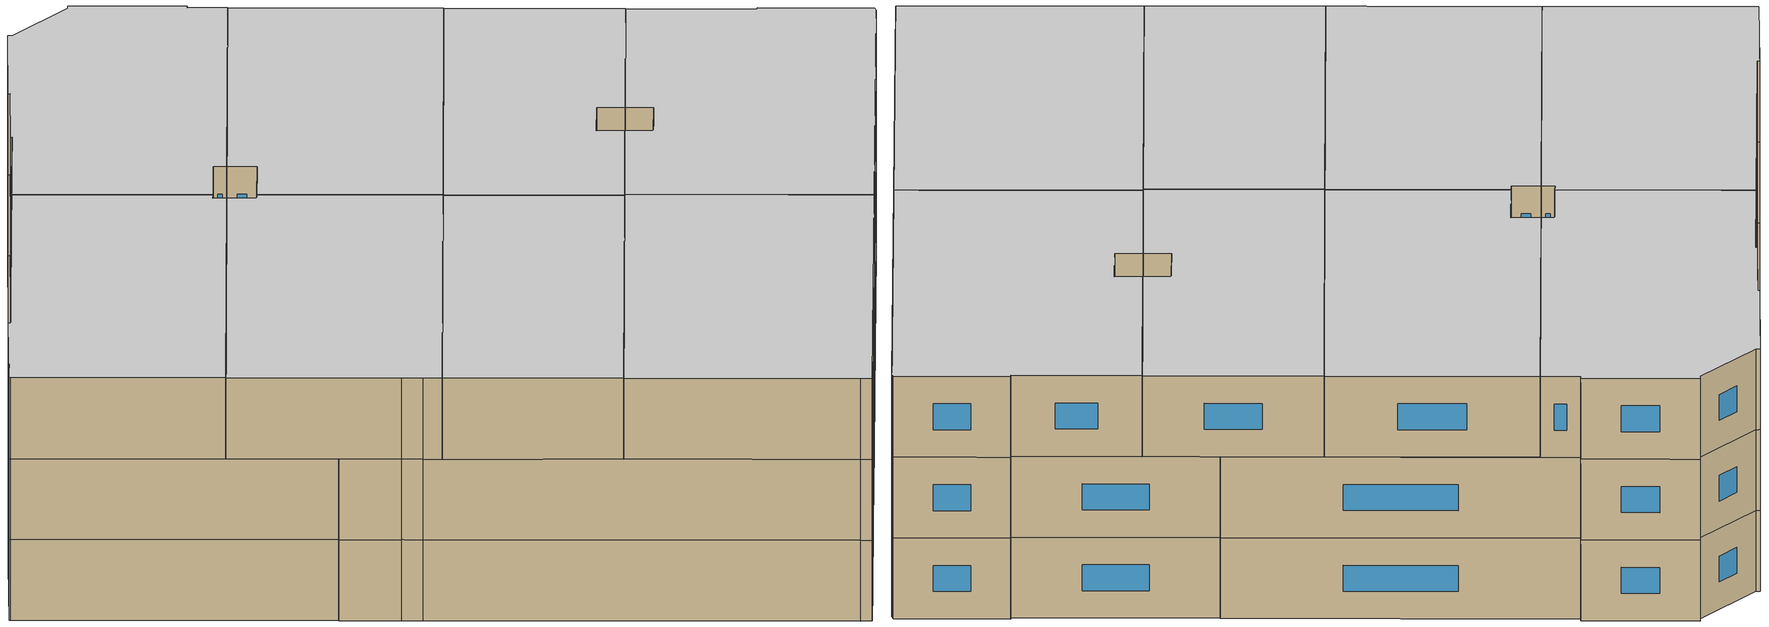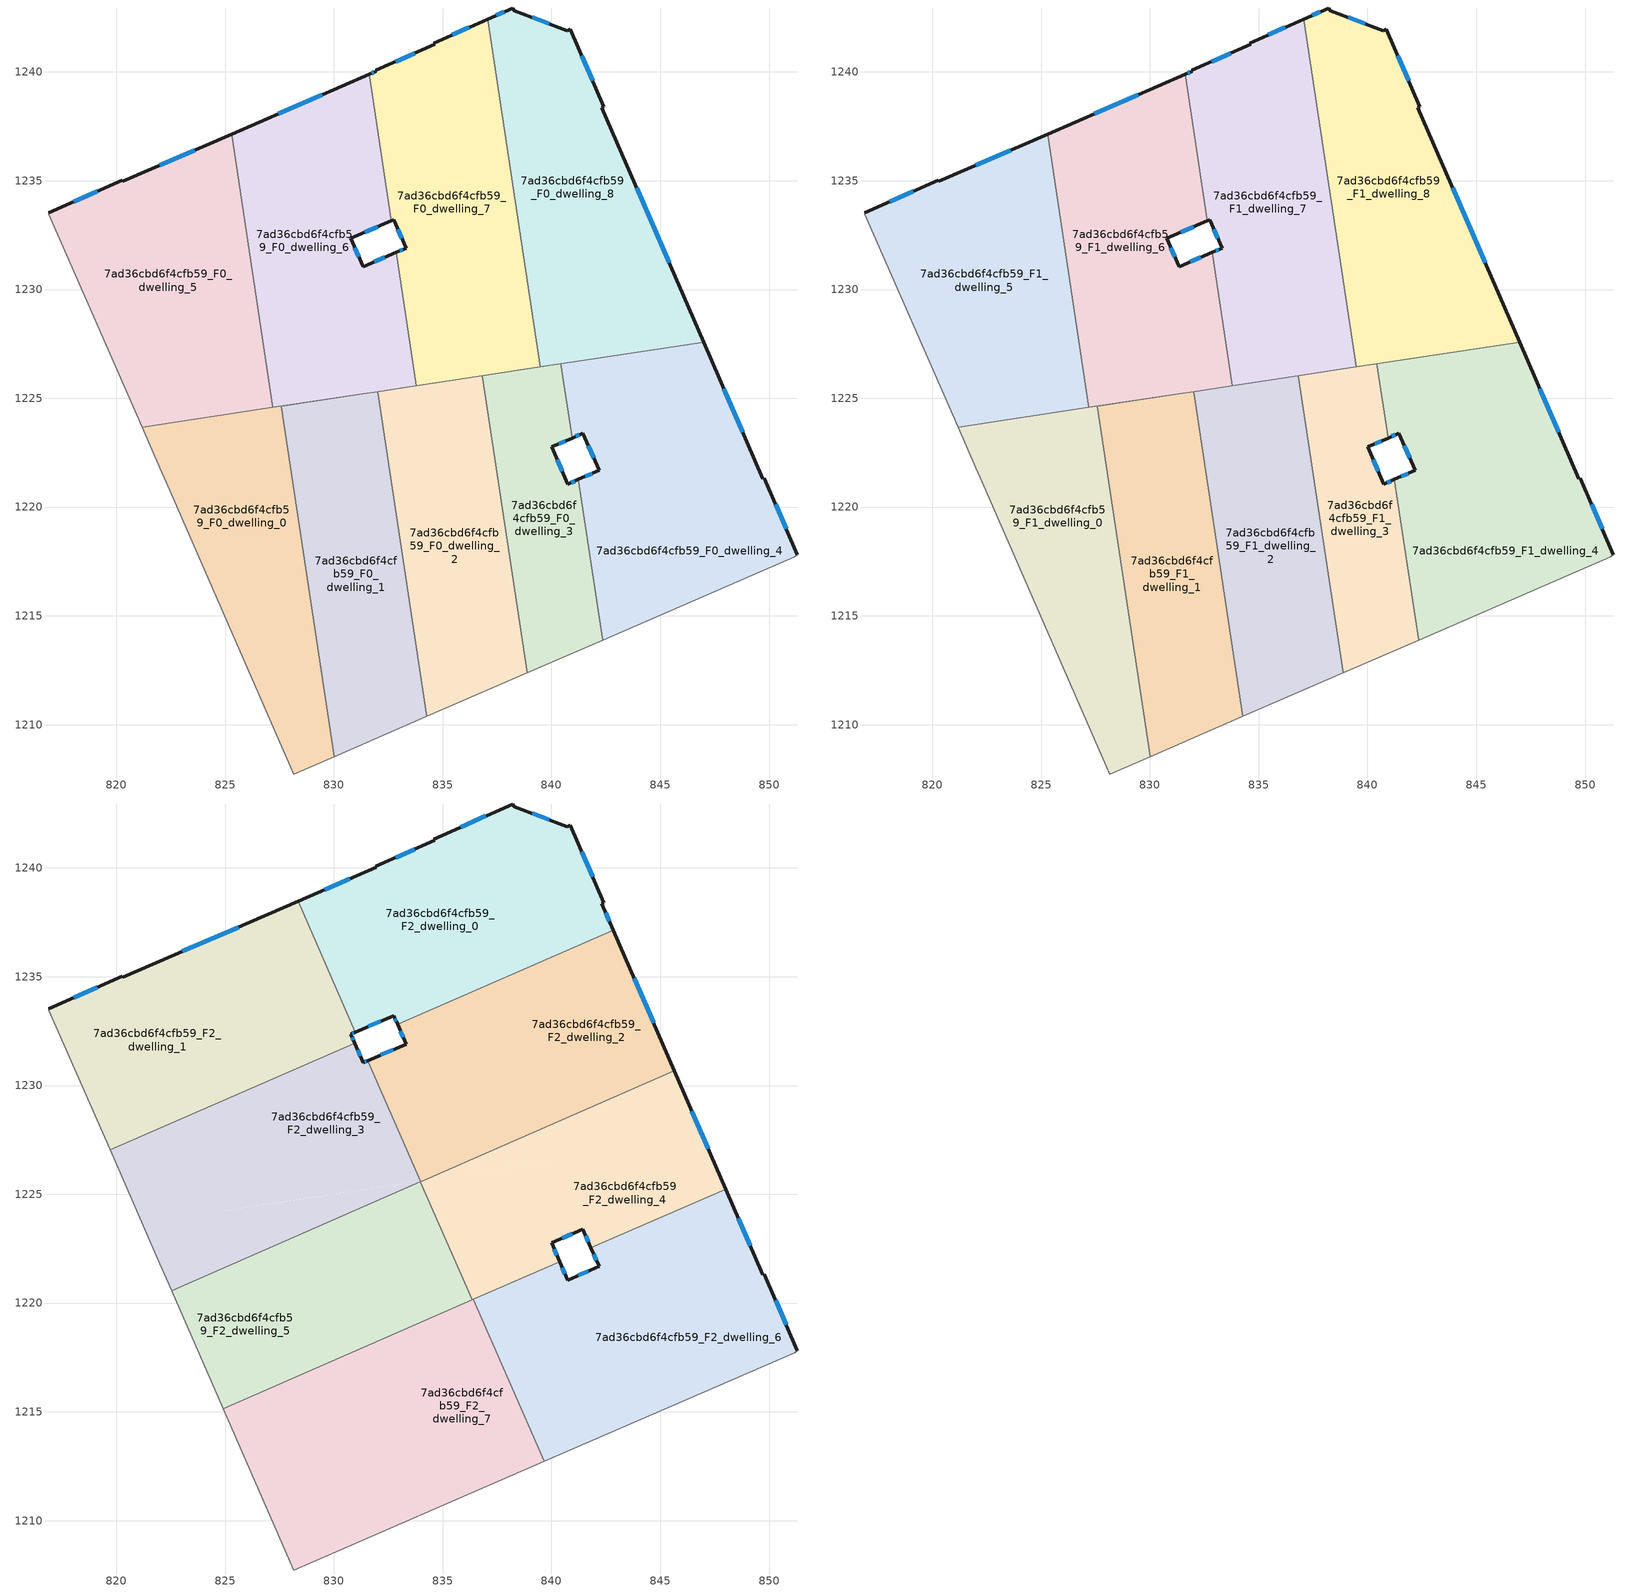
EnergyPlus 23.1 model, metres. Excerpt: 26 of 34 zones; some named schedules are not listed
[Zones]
7ad36cbd6f4cfb59_F0_dwelling_0
 floor ground (EU_floor_Construction): 827.58,1224.64 830.01,1208.54 828.16,1207.73 828,1208.08 822.29,1221.14 822.01,1221.8 821.19,1223.67 z0
 wall adiabatic (EU_wall_Construction): 821.19,1223.67 822.01,1221.8 822.29,1221.14 828,1208.08 828.16,1207.73 830.01,1208.54 z0:3
 wall to 7ad36cbd6f4cfb59_F0_dwelling_1 (EU_wall_Construction): 830.01,1208.54 827.58,1224.64 831.35,1225.21 z0:3
 wall to 7ad36cbd6f4cfb59_F0_dwelling_5 (EU_wall_Construction): 827.2,1224.58 821.19,1223.67 z0:3
 wall to 7ad36cbd6f4cfb59_F0_dwelling_6 (EU_wall_Construction): 831.35,1225.21 827.2,1224.58 z0:3
7ad36cbd6f4cfb59_F0_dwelling_1
 floor ground (EU_floor_Construction): 832.01,1225.31 834.27,1210.38 830.01,1208.54 827.58,1224.64 z0
 wall to 7ad36cbd6f4cfb59_F0_dwelling_2 (EU_wall_Construction): 834.27,1210.38 832.01,1225.31 z0:3
 wall adiabatic (EU_wall_Construction): 830.01,1208.54 834.27,1210.38 z0:3
 wall to 7ad36cbd6f4cfb59_F0_dwelling_6 (EU_wall_Construction): 832.01,1225.31 831.35,1225.21 z0:3
7ad36cbd6f4cfb59_F0_dwelling_2
 floor ground (EU_floor_Construction): 836.82,1226.04 838.89,1212.38 834.27,1210.38 832.01,1225.31 z0
 wall to 7ad36cbd6f4cfb59_F0_dwelling_3 (EU_wall_Construction): 838.89,1212.38 836.82,1226.04 z0:3
 wall adiabatic (EU_wall_Construction): 834.27,1210.38 838.89,1212.38 z0:3
 wall to 7ad36cbd6f4cfb59_F0_dwelling_7 (EU_wall_Construction): 836.82,1226.04 833.79,1225.58 z0:3
 wall to 7ad36cbd6f4cfb59_F0_dwelling_6 (EU_wall_Construction): 833.79,1225.58 832.01,1225.31 z0:3
7ad36cbd6f4cfb59_F0_dwelling_3
 floor ground (EU_floor_Construction): 840.44,1226.58 840.95,1223.17 840.01,1222.76 840.75,1221.06 841.24,1221.27 842.36,1213.89 838.89,1212.38 836.82,1226.04 z0
 wall outside (EU_wall_Construction): 841.24,1221.27 840.75,1221.06 840.01,1222.76 840.95,1223.17 z0:3
 wall to 7ad36cbd6f4cfb59_F0_dwelling_4 (EU_wall_Construction): 842.36,1213.89 841.24,1221.27 / 840.95,1223.17 840.44,1226.58 z0:3
 wall adiabatic (EU_wall_Construction): 838.89,1212.38 842.36,1213.89 z0:3
 wall to 7ad36cbd6f4cfb59_F0_dwelling_8 (EU_wall_Construction): 840.44,1226.58 839.48,1226.44 z0:3
 wall to 7ad36cbd6f4cfb59_F0_dwelling_7 (EU_wall_Construction): 839.48,1226.44 836.82,1226.04 z0:3
 window (EU_Window_Construction): 840.49,1221.64 840.26,1222.18 / 841.07,1221.2 840.91,1221.13 / 840.33,1222.9 840.63,1223.03 z1.02:1.98
7ad36cbd6f4cfb59_F0_dwelling_4
 floor ground (EU_floor_Construction): 846.99,1227.57 849.71,1221.3 849.79,1221.33 851.31,1217.82 851.19,1217.71 842.36,1213.89 841.24,1221.27 842.19,1221.68 841.45,1223.39 840.95,1223.17 840.44,1226.58 z0
 wall outside (EU_wall_Construction): 851.31,1217.82 849.79,1221.33 849.71,1221.3 846.99,1227.57 / 840.95,1223.17 841.45,1223.39 842.19,1221.68 841.24,1221.27 z0:3
 wall adiabatic (EU_wall_Construction): 842.36,1213.89 851.19,1217.71 851.31,1217.82 z0:3
 wall to 7ad36cbd6f4cfb59_F0_dwelling_8 (EU_wall_Construction): 846.99,1227.57 840.44,1226.58 z0:3
 window (EU_Window_Construction): 850.79,1219.01 850.3,1220.13 / 841.86,1221.54 841.56,1221.41 / 841.7,1222.81 841.93,1222.26 / 841.12,1223.25 841.28,1223.32 / 848.79,1223.43 847.92,1225.44 z1.02:1.98
7ad36cbd6f4cfb59_F0_dwelling_5
 floor ground (EU_floor_Construction): 825.3,1237.14 827.2,1224.58 821.19,1223.67 816.9,1233.47 816.88,1233.52 820.27,1235.03 820.3,1234.97 z0
 wall outside (EU_wall_Construction): 825.3,1237.14 820.3,1234.97 820.27,1235.03 816.88,1233.52 z0:3
 wall to 7ad36cbd6f4cfb59_F0_dwelling_6 (EU_wall_Construction): 827.2,1224.58 825.3,1237.14 z0:3
 wall adiabatic (EU_wall_Construction): 816.88,1233.52 816.9,1233.47 821.19,1223.67 z0:3
 window (EU_Window_Construction): 823.6,1236.4 822,1235.71 / 819.11,1234.51 818.03,1234.03 z1.02:1.98
7ad36cbd6f4cfb59_F0_dwelling_6
 floor ground (EU_floor_Construction): 831.62,1239.89 832.64,1233.17 830.77,1232.36 831.34,1231.05 832.86,1231.71 833.79,1225.58 827.2,1224.58 825.3,1237.14 z0
 wall outside (EU_wall_Construction): 832.86,1231.71 831.34,1231.05 830.77,1232.36 832.64,1233.17 / 831.62,1239.89 825.3,1237.14 z0:3
 wall to 7ad36cbd6f4cfb59_F0_dwelling_7 (EU_wall_Construction): 833.79,1225.58 832.86,1231.71 / 832.64,1233.17 831.62,1239.89 z0:3
 window (EU_Window_Construction): 831.15,1231.5 830.97,1231.92 / 832.34,1231.48 831.86,1231.27 / 829.47,1238.96 827.45,1238.08 / 831.41,1232.64 832,1232.89 z1.02:1.98
7ad36cbd6f4cfb59_F0_dwelling_7
 floor ground (EU_floor_Construction): 837.07,1242.42 839.48,1226.44 833.79,1225.58 832.86,1231.71 833.32,1231.91 832.75,1233.21 832.64,1233.17 831.62,1239.89 831.95,1240.03 831.92,1240.07 834.63,1241.27 834.58,1241.33 z0
 wall outside (EU_wall_Construction): 837.07,1242.42 834.58,1241.33 834.63,1241.27 831.92,1240.07 / 832.64,1233.17 832.75,1233.21 833.32,1231.91 832.86,1231.71 / 831.95,1240.03 831.62,1239.89 / 831.95,1240.03 831.92,1240.07 z0:3
 wall to 7ad36cbd6f4cfb59_F0_dwelling_8 (EU_wall_Construction): 839.48,1226.44 837.07,1242.42 z0:3
 window (EU_Window_Construction): 836.22,1242.05 835.43,1241.7 / 833.16,1231.84 833.02,1231.77 / 832.94,1232.77 833.12,1232.35 / 831.84,1239.98 831.73,1239.94 / 833.7,1240.86 832.84,1240.48 z1.02:1.98
7ad36cbd6f4cfb59_F0_dwelling_8
 floor ground (EU_floor_Construction): 840.86,1241.97 842.41,1238.39 842.32,1238.35 846.99,1227.57 839.48,1226.44 837.07,1242.42 838.23,1242.94 838.29,1242.82 840.72,1241.9 z0
 wall outside (EU_wall_Construction): 846.99,1227.57 842.32,1238.35 842.41,1238.39 840.86,1241.97 840.72,1241.9 838.29,1242.82 838.23,1242.94 837.07,1242.42 z0:3
 window (EU_Window_Construction): 841.89,1239.61 841.39,1240.75 / 845.4,1231.24 843.91,1234.68 / 837.83,1242.76 837.46,1242.6 / 839.9,1242.21 839.12,1242.51 z1.02:1.98
7ad36cbd6f4cfb59_F1_dwelling_0
 floor to 7ad36cbd6f4cfb59_F0_dwelling_0 (EU_floor_Construction): 827.58,1224.64 830.01,1208.54 828.16,1207.73 828,1208.08 822.29,1221.14 822.01,1221.8 821.19,1223.67 z3
 wall adiabatic (EU_wall_Construction): 821.19,1223.67 822.01,1221.8 822.29,1221.14 828,1208.08 828.16,1207.73 830.01,1208.54 z3:6
 wall to 7ad36cbd6f4cfb59_F1_dwelling_1 (EU_wall_Construction): 830.01,1208.54 827.58,1224.64 831.35,1225.21 z3:6
 wall to 7ad36cbd6f4cfb59_F1_dwelling_5 (EU_wall_Construction): 827.2,1224.58 821.19,1223.67 z3:6
 wall to 7ad36cbd6f4cfb59_F1_dwelling_6 (EU_wall_Construction): 831.35,1225.21 827.2,1224.58 z3:6
7ad36cbd6f4cfb59_F1_dwelling_1
 floor to 7ad36cbd6f4cfb59_F0_dwelling_1 (EU_floor_Construction): 832.01,1225.31 834.27,1210.38 830.01,1208.54 827.58,1224.64 z3
 wall to 7ad36cbd6f4cfb59_F1_dwelling_2 (EU_wall_Construction): 834.27,1210.38 832.01,1225.31 z3:6
 wall adiabatic (EU_wall_Construction): 830.01,1208.54 834.27,1210.38 z3:6
 wall to 7ad36cbd6f4cfb59_F1_dwelling_6 (EU_wall_Construction): 832.01,1225.31 831.35,1225.21 z3:6
7ad36cbd6f4cfb59_F1_dwelling_2
 floor to 7ad36cbd6f4cfb59_F0_dwelling_2 (EU_floor_Construction): 836.82,1226.04 838.89,1212.38 834.27,1210.38 832.01,1225.31 z3
 wall to 7ad36cbd6f4cfb59_F1_dwelling_3 (EU_wall_Construction): 838.89,1212.38 836.82,1226.04 z3:6
 wall adiabatic (EU_wall_Construction): 834.27,1210.38 838.89,1212.38 z3:6
 wall to 7ad36cbd6f4cfb59_F1_dwelling_7 (EU_wall_Construction): 836.82,1226.04 833.79,1225.58 z3:6
 wall to 7ad36cbd6f4cfb59_F1_dwelling_6 (EU_wall_Construction): 833.79,1225.58 832.01,1225.31 z3:6
7ad36cbd6f4cfb59_F1_dwelling_3
 floor to 7ad36cbd6f4cfb59_F0_dwelling_3 (EU_floor_Construction): 840.44,1226.58 840.95,1223.17 840.01,1222.76 840.75,1221.06 841.24,1221.27 842.36,1213.89 838.89,1212.38 836.82,1226.04 z3
 wall outside (EU_wall_Construction): 841.24,1221.27 840.75,1221.06 840.01,1222.76 840.95,1223.17 z3:6
 wall to 7ad36cbd6f4cfb59_F1_dwelling_4 (EU_wall_Construction): 842.36,1213.89 841.24,1221.27 / 840.95,1223.17 840.44,1226.58 z3:6
 wall adiabatic (EU_wall_Construction): 838.89,1212.38 842.36,1213.89 z3:6
 wall to 7ad36cbd6f4cfb59_F1_dwelling_8 (EU_wall_Construction): 840.44,1226.58 839.48,1226.44 z3:6
 wall to 7ad36cbd6f4cfb59_F1_dwelling_7 (EU_wall_Construction): 839.48,1226.44 836.82,1226.04 z3:6
 window (EU_Window_Construction): 840.49,1221.64 840.26,1222.18 / 841.07,1221.2 840.91,1221.13 / 840.33,1222.9 840.63,1223.03 z4.02:4.98
7ad36cbd6f4cfb59_F1_dwelling_4
 floor to 7ad36cbd6f4cfb59_F0_dwelling_4 (EU_floor_Construction): 846.99,1227.57 849.71,1221.3 849.79,1221.33 851.31,1217.82 851.19,1217.71 842.36,1213.89 841.24,1221.27 842.19,1221.68 841.45,1223.39 840.95,1223.17 840.44,1226.58 z3
 wall outside (EU_wall_Construction): 851.31,1217.82 849.79,1221.33 849.71,1221.3 846.99,1227.57 / 840.95,1223.17 841.45,1223.39 842.19,1221.68 841.24,1221.27 z3:6
 wall adiabatic (EU_wall_Construction): 842.36,1213.89 851.19,1217.71 851.31,1217.82 z3:6
 wall to 7ad36cbd6f4cfb59_F1_dwelling_8 (EU_wall_Construction): 846.99,1227.57 840.44,1226.58 z3:6
 window (EU_Window_Construction): 850.79,1219.01 850.3,1220.13 / 841.86,1221.54 841.56,1221.41 / 841.7,1222.81 841.93,1222.26 / 841.12,1223.25 841.28,1223.32 / 848.79,1223.43 847.92,1225.44 z4.02:4.98
7ad36cbd6f4cfb59_F1_dwelling_5
 floor to 7ad36cbd6f4cfb59_F0_dwelling_5 (EU_floor_Construction): 825.3,1237.14 827.2,1224.58 821.19,1223.67 816.9,1233.47 816.88,1233.52 820.27,1235.03 820.3,1234.97 z3
 wall outside (EU_wall_Construction): 825.3,1237.14 820.3,1234.97 820.27,1235.03 816.88,1233.52 z3:6
 wall to 7ad36cbd6f4cfb59_F1_dwelling_6 (EU_wall_Construction): 827.2,1224.58 825.3,1237.14 z3:6
 wall adiabatic (EU_wall_Construction): 816.88,1233.52 816.9,1233.47 821.19,1223.67 z3:6
 window (EU_Window_Construction): 823.6,1236.4 822,1235.71 / 819.11,1234.51 818.03,1234.03 z4.02:4.98
7ad36cbd6f4cfb59_F1_dwelling_6
 floor to 7ad36cbd6f4cfb59_F0_dwelling_6 (EU_floor_Construction): 831.62,1239.89 832.64,1233.17 830.77,1232.36 831.34,1231.05 832.86,1231.71 833.79,1225.58 827.2,1224.58 825.3,1237.14 z3
 wall outside (EU_wall_Construction): 832.86,1231.71 831.34,1231.05 830.77,1232.36 832.64,1233.17 / 831.62,1239.89 825.3,1237.14 z3:6
 wall to 7ad36cbd6f4cfb59_F1_dwelling_7 (EU_wall_Construction): 833.79,1225.58 832.86,1231.71 / 832.64,1233.17 831.62,1239.89 z3:6
 window (EU_Window_Construction): 831.15,1231.5 830.97,1231.92 / 832.34,1231.48 831.86,1231.27 / 829.47,1238.96 827.45,1238.08 / 831.41,1232.64 832,1232.89 z4.02:4.98
7ad36cbd6f4cfb59_F1_dwelling_7
 floor to 7ad36cbd6f4cfb59_F0_dwelling_7 (EU_floor_Construction): 837.07,1242.42 839.48,1226.44 833.79,1225.58 832.86,1231.71 833.32,1231.91 832.75,1233.21 832.64,1233.17 831.62,1239.89 831.95,1240.03 831.92,1240.07 834.63,1241.27 834.58,1241.33 z3
 wall outside (EU_wall_Construction): 837.07,1242.42 834.58,1241.33 834.63,1241.27 831.92,1240.07 / 832.64,1233.17 832.75,1233.21 833.32,1231.91 832.86,1231.71 / 831.95,1240.03 831.62,1239.89 / 831.95,1240.03 831.92,1240.07 z3:6
 wall to 7ad36cbd6f4cfb59_F1_dwelling_8 (EU_wall_Construction): 839.48,1226.44 837.07,1242.42 z3:6
 window (EU_Window_Construction): 836.22,1242.05 835.43,1241.7 / 833.16,1231.84 833.02,1231.77 / 832.94,1232.77 833.12,1232.35 / 831.84,1239.98 831.73,1239.94 / 833.7,1240.86 832.84,1240.48 z4.02:4.98
7ad36cbd6f4cfb59_F1_dwelling_8
 floor to 7ad36cbd6f4cfb59_F0_dwelling_8 (EU_floor_Construction): 840.86,1241.97 842.41,1238.39 842.32,1238.35 846.99,1227.57 839.48,1226.44 837.07,1242.42 838.23,1242.94 838.29,1242.82 840.72,1241.9 z3
 wall outside (EU_wall_Construction): 846.99,1227.57 842.32,1238.35 842.41,1238.39 840.86,1241.97 840.72,1241.9 838.29,1242.82 838.23,1242.94 837.07,1242.42 z3:6
 window (EU_Window_Construction): 841.89,1239.61 841.39,1240.75 / 845.4,1231.24 843.91,1234.68 / 837.83,1242.76 837.46,1242.6 / 839.9,1242.21 839.12,1242.51 z4.02:4.98
7ad36cbd6f4cfb59_F2_dwelling_0
 floor to 7ad36cbd6f4cfb59_F1_dwelling_7 (EU_floor_Construction): 837.07,1242.42 838.17,1235.1 832.92,1232.81 832.75,1233.21 832.64,1233.17 831.62,1239.89 831.95,1240.03 831.92,1240.07 834.63,1241.27 834.58,1241.33 z6
 floor to 7ad36cbd6f4cfb59_F1_dwelling_8 (EU_floor_Construction): 840.86,1241.97 842.41,1238.39 842.32,1238.35 842.84,1237.14 838.17,1235.1 837.07,1242.42 838.23,1242.94 838.29,1242.82 840.72,1241.9 z6
 floor to 7ad36cbd6f4cfb59_F1_dwelling_6 (EU_floor_Construction): 831.62,1239.89 832.64,1233.17 830.99,1232.45 828.36,1238.47 z6
 wall outside (EU_wall_Construction): 830.99,1232.45 832.75,1233.21 832.92,1232.81 / 831.95,1240.03 828.36,1238.47 / 831.95,1240.03 831.92,1240.07 / 842.84,1237.14 842.32,1238.35 842.41,1238.39 840.86,1241.97 840.72,1241.9 838.29,1242.82 838.23,1242.94 834.58,1241.33 834.63,1241.27 831.92,1240.07 z6:9
 wall to 7ad36cbd6f4cfb59_F2_dwelling_2 (EU_wall_Construction): 832.92,1232.81 842.84,1237.14 z6:9
 wall to 7ad36cbd6f4cfb59_F2_dwelling_1 (EU_wall_Construction): 828.36,1238.47 830.99,1232.45 z6:9
 window (EU_Window_Construction): 832.81,1233.08 832.86,1232.95 / 831.58,1232.71 832.15,1232.96 / 830.73,1239.5 829.58,1239 / 833.7,1240.86 832.84,1240.48 / 836.99,1242.39 835.82,1241.87 / 839.9,1242.21 839.12,1242.51 / 841.89,1239.61 841.39,1240.75 / 842.67,1237.55 842.5,1237.94 z7.02:7.98
 ceiling to 7ad36cbd6f4cfb59_F3_dwelling_0 (EU_floor_Construction): 842.84,1237.14 842.32,1238.35 842.41,1238.39 840.86,1241.97 840.72,1241.9 838.29,1242.82 838.23,1242.94 834.58,1241.33 834.63,1241.27 831.92,1240.07 831.95,1240.03 828.36,1238.47 830.99,1232.45 832.75,1233.21 832.92,1232.81 z9
7ad36cbd6f4cfb59_F2_dwelling_1
 floor to 7ad36cbd6f4cfb59_F1_dwelling_5 (EU_floor_Construction): 825.3,1237.14 826.39,1229.95 819.72,1227.04 816.9,1233.47 816.88,1233.52 820.27,1235.03 820.3,1234.97 z6
 floor to 7ad36cbd6f4cfb59_F1_dwelling_6 (EU_floor_Construction): 828.36,1238.47 830.99,1232.45 830.77,1232.36 830.95,1231.95 826.39,1229.95 825.3,1237.14 z6
 wall outside (EU_wall_Construction): 828.36,1238.47 820.3,1234.97 820.27,1235.03 816.88,1233.52 / 830.95,1231.95 830.77,1232.36 830.99,1232.45 z6:9
 wall to 7ad36cbd6f4cfb59_F2_dwelling_3 (EU_wall_Construction): 819.71,1227.04 830.95,1231.95 z6:9
 wall adiabatic (EU_wall_Construction): 816.88,1233.52 816.9,1233.47 819.71,1227.04 z6:9
 window (EU_Window_Construction): 819.11,1234.51 818.03,1234.03 / 825.62,1237.28 823.04,1236.16 / 830.84,1232.39 830.91,1232.42 / 830.89,1232.09 830.83,1232.22 z7.02:7.98
 ceiling to 7ad36cbd6f4cfb59_F3_dwelling_1 (EU_floor_Construction): 830.95,1231.95 830.77,1232.36 830.99,1232.45 828.36,1238.47 820.3,1234.97 820.27,1235.03 816.88,1233.52 816.9,1233.47 819.71,1227.04 z9
7ad36cbd6f4cfb59_F2_dwelling_2
 floor to 7ad36cbd6f4cfb59_F1_dwelling_8 (EU_floor_Construction): 842.84,1237.14 845.65,1230.67 839.26,1227.88 838.17,1235.1 z6
 floor to 7ad36cbd6f4cfb59_F1_dwelling_7 (EU_floor_Construction): 838.17,1235.1 839.26,1227.88 834.09,1225.62 833.98,1225.61 833.68,1226.3 832.86,1231.71 833.32,1231.91 832.92,1232.81 z6
 floor to 7ad36cbd6f4cfb59_F1_dwelling_6 (EU_floor_Construction): 832.86,1231.71 833.68,1226.3 831.56,1231.14 z6
 wall outside (EU_wall_Construction): 845.65,1230.67 842.84,1237.14 / 832.92,1232.81 833.32,1231.91 831.56,1231.14 z6:9
 wall to 7ad36cbd6f4cfb59_F2_dwelling_3 (EU_wall_Construction): 831.56,1231.14 833.99,1225.58 z6:9
 wall to 7ad36cbd6f4cfb59_F2_dwelling_4 (EU_wall_Construction): 833.99,1225.58 845.65,1230.67 z6:9
 window (EU_Window_Construction): 844.69,1232.87 843.8,1234.94 / 832.72,1231.65 832.16,1231.4 / 833.06,1232.5 833.18,1232.21 z7.02:7.98
 ceiling to 7ad36cbd6f4cfb59_F3_dwelling_2 (EU_floor_Construction): 845.65,1230.67 842.84,1237.14 832.92,1232.81 833.32,1231.91 831.56,1231.14 833.99,1225.58 z9
7ad36cbd6f4cfb59_F2_dwelling_3
 floor to 7ad36cbd6f4cfb59_F1_dwelling_6 (EU_floor_Construction): 831.56,1231.14 833.68,1226.3 833.79,1225.58 827.2,1224.58 826.39,1229.95 830.95,1231.95 831.34,1231.05 z6
 floor to 7ad36cbd6f4cfb59_F1_dwelling_0 (EU_floor_Construction): 827.58,1224.64 827.84,1222.9 822.54,1220.58 822.29,1221.14 822.01,1221.8 821.19,1223.67 z6
 floor to 7ad36cbd6f4cfb59_F1_dwelling_5 (EU_floor_Construction): 826.39,1229.95 827.2,1224.58 821.19,1223.67 819.72,1227.04 z6
 floor to 7ad36cbd6f4cfb59_F1_dwelling_7 (EU_floor_Construction): 833.68,1226.3 833.98,1225.61 833.79,1225.58 z6
 floor to 7ad36cbd6f4cfb59_F1_dwelling_1 (EU_floor_Construction): 832.01,1225.31 832.1,1224.75 827.84,1222.9 827.58,1224.64 z6
 floor to 7ad36cbd6f4cfb59_F1_dwelling_2 (EU_floor_Construction): 833.98,1225.61 833.99,1225.58 832.1,1224.75 832.01,1225.31 z6
 wall outside (EU_wall_Construction): 831.56,1231.14 831.34,1231.05 830.95,1231.95 z6:9
 wall adiabatic (EU_wall_Construction): 819.71,1227.04 822.01,1221.8 822.29,1221.14 822.54,1220.58 z6:9
 wall to 7ad36cbd6f4cfb59_F2_dwelling_5 (EU_wall_Construction): 822.54,1220.58 833.98,1225.57 z6:9
 wall to 7ad36cbd6f4cfb59_F2_dwelling_4 (EU_wall_Construction): 833.98,1225.58 833.99,1225.58 z6:9
 window (EU_Window_Construction): 831.21,1231.36 831.09,1231.64 / 831.49,1231.11 831.42,1231.08 z7.02:7.98
 ceiling to 7ad36cbd6f4cfb59_F3_dwelling_3 (EU_floor_Construction): 833.99,1225.58 831.56,1231.14 831.34,1231.05 830.95,1231.95 819.71,1227.04 822.01,1221.8 822.29,1221.14 822.54,1220.58 z9
7ad36cbd6f4cfb59_F2_dwelling_4
 floor to 7ad36cbd6f4cfb59_F1_dwelling_2 (EU_floor_Construction): 836.82,1226.04 837.63,1220.71 836.35,1220.15 833.98,1225.58 834.09,1225.62 z6
 floor to 7ad36cbd6f4cfb59_F1_dwelling_8 (EU_floor_Construction): 845.65,1230.67 846.99,1227.57 839.48,1226.44 839.26,1227.88 z6
 floor to 7ad36cbd6f4cfb59_F1_dwelling_3 (EU_floor_Construction): 840.44,1226.58 840.95,1223.17 840.01,1222.76 840.38,1221.91 837.63,1220.71 836.82,1226.04 z6
 floor to 7ad36cbd6f4cfb59_F1_dwelling_4 (EU_floor_Construction): 846.99,1227.57 848.01,1225.24 841.81,1222.54 841.45,1223.39 840.95,1223.17 840.44,1226.58 z6
 floor to 7ad36cbd6f4cfb59_F1_dwelling_7 (EU_floor_Construction): 839.26,1227.88 839.48,1226.44 834.09,1225.62 z6
 wall outside (EU_wall_Construction): 840.38,1221.91 840.01,1222.76 841.45,1223.39 841.81,1222.54 / 848.01,1225.24 845.65,1230.67 z6:9
 wall to 7ad36cbd6f4cfb59_F2_dwelling_5 (EU_wall_Construction): 833.98,1225.58 836.35,1220.15 z6:9
 wall to 7ad36cbd6f4cfb59_F2_dwelling_6 (EU_wall_Construction): 841.81,1222.54 848.01,1225.24 / 836.41,1220.18 840.38,1221.91 z6:9
 wall to 7ad36cbd6f4cfb59_F2_dwelling_7 (EU_wall_Construction): 836.35,1220.15 836.41,1220.18 z6:9
 window (EU_Window_Construction): 840.5,1222.98 840.96,1223.18 / 840.25,1222.2 840.13,1222.47 / 847.2,1227.09 846.45,1228.82 / 841.57,1223.1 841.69,1222.83 z7.02:7.98
 ceiling to 7ad36cbd6f4cfb59_F3_dwelling_4 (EU_floor_Construction): 848.01,1225.24 845.65,1230.67 833.98,1225.58 836.35,1220.15 840.38,1221.91 840.01,1222.76 841.45,1223.39 841.81,1222.54 z9
7ad36cbd6f4cfb59_F2_dwelling_5
 floor to 7ad36cbd6f4cfb59_F1_dwelling_0 (EU_floor_Construction): 827.84,1222.9 828.76,1216.83 824.91,1215.15 822.54,1220.58 z6
 floor to 7ad36cbd6f4cfb59_F1_dwelling_1 (EU_floor_Construction): 832.1,1224.75 833.01,1218.69 828.76,1216.83 827.84,1222.9 z6
 floor to 7ad36cbd6f4cfb59_F1_dwelling_2 (EU_floor_Construction): 833.98,1225.58 836.35,1220.15 833.01,1218.69 832.1,1224.75 z6
 wall adiabatic (EU_wall_Construction): 822.54,1220.58 824.91,1215.15 z6:9
 wall to 7ad36cbd6f4cfb59_F2_dwelling_7 (EU_wall_Construction): 824.91,1215.15 836.35,1220.15 z6:9
 ceiling to 7ad36cbd6f4cfb59_F3_dwelling_5 (EU_floor_Construction): 836.35,1220.15 833.98,1225.58 822.54,1220.58 824.91,1215.15 z9
7ad36cbd6f4cfb59_F2_dwelling_6
 floor to 7ad36cbd6f4cfb59_F1_dwelling_3 (EU_floor_Construction): 841.24,1221.27 842.36,1213.89 839.67,1212.72 838.39,1215.64 837.63,1220.71 840.38,1221.91 840.75,1221.06 z6
 floor to 7ad36cbd6f4cfb59_F1_dwelling_4 (EU_floor_Construction): 848.01,1225.24 849.71,1221.3 849.79,1221.33 851.31,1217.82 851.19,1217.71 842.36,1213.89 841.24,1221.27 842.19,1221.68 841.81,1222.54 z6
 floor to 7ad36cbd6f4cfb59_F1_dwelling_2 (EU_floor_Construction): 837.63,1220.71 838.39,1215.64 836.41,1220.18 z6
 wall outside (EU_wall_Construction): 841.81,1222.54 842.19,1221.68 840.75,1221.06 840.38,1221.91 / 851.31,1217.82 849.79,1221.33 849.71,1221.3 848.01,1225.24 z6:9
 wall adiabatic (EU_wall_Construction): 839.67,1212.72 851.19,1217.71 851.31,1217.82 z6:9
 wall to 7ad36cbd6f4cfb59_F2_dwelling_7 (EU_wall_Construction): 836.41,1220.18 839.67,1212.72 z6:9
 window (EU_Window_Construction): 841.94,1222.25 842.06,1221.97 / 849.13,1222.64 848.59,1223.9 / 850.79,1219.01 850.3,1220.13 / 840.62,1221.35 840.5,1221.62 / 841.7,1221.47 841.24,1221.27 z7.02:7.98
 ceiling to 7ad36cbd6f4cfb59_F3_dwelling_6 (EU_floor_Construction): 851.19,1217.71 851.31,1217.82 849.79,1221.33 849.71,1221.3 848.01,1225.24 841.81,1222.54 842.19,1221.68 840.75,1221.06 840.38,1221.91 836.41,1220.18 839.67,1212.72 z9
7ad36cbd6f4cfb59_F2_dwelling_7
 floor to 7ad36cbd6f4cfb59_F1_dwelling_1 (EU_floor_Construction): 833.01,1218.69 834.27,1210.38 830.01,1208.54 828.76,1216.83 z6
 floor to 7ad36cbd6f4cfb59_F1_dwelling_0 (EU_floor_Construction): 828.76,1216.83 830.01,1208.54 828.16,1207.73 828,1208.08 824.91,1215.15 z6
 floor to 7ad36cbd6f4cfb59_F1_dwelling_2 (EU_floor_Construction): 836.41,1220.18 838.39,1215.64 838.88,1212.38 834.27,1210.38 833.01,1218.69 z6
 floor to 7ad36cbd6f4cfb59_F1_dwelling_3 (EU_floor_Construction): 838.39,1215.64 839.67,1212.72 838.88,1212.38 z6
 wall adiabatic (EU_wall_Construction): 824.91,1215.15 828,1208.08 828.16,1207.73 839.67,1212.72 z6:9
 ceiling to 7ad36cbd6f4cfb59_F3_dwelling_7 (EU_floor_Construction): 839.67,1212.72 836.41,1220.18 824.91,1215.15 828,1208.08 828.16,1207.73 z9
[Building]
EU S2 Campaign: North Axis=0; Terrain=City; Solar Distribution=FullExterior
[Site:Location]
Vienna: Latitude=48; Longitude=16.5; Time Zone=1; Elevation=183
[SizingPeriod:WeatherFileDays]
AnnualSizingPeriod: Begin Month=1; Begin Day of Month=1; End Month=12; End Day of Month=31; Day of Week for Start Day=Monday; Use Weather File Daylight Saving Period=No; Use Weather File Rain and Snow Indicators=No
[MATERIAL]
EU_InternalMass_Material: Roughness=MediumRough; Thickness=0.1; Conductivity=1; Density=1800; Specific Heat=900; Thermal Absorptance=0.9; Solar Absorptance=0.7; Visible Absorptance=0.7
[MATERIAL:NOMASS] Roughness=MediumRough; Thermal Absorptance=0.9; Solar Absorptance=0.7; Visible Absorptance=0.7
Name | Thermal Resistance
EU_wall_NoMass | 0.942466
EU_floor_NoMass | 0.66527
[WINDOWMATERIAL:SIMPLEGLAZINGSYSTEM]
EU_Window_SimpleGlazing: UFactor=2.03367; Solar Heat Gain Coefficient=0.65; Visible Transmittance=0.65
[CONSTRUCTION]
EU_wall_Construction: EU_wall_NoMass
EU_floor_Construction: EU_floor_NoMass
EU_Window_Construction: EU_Window_SimpleGlazing
EU_InternalMass_Construction: EU_InternalMass_Material
[ZONE] Type=1; Multiplier=1; Ceiling Height=autocalculate; Floor Area=autocalculate; Part of Total Floor Area=Yes
Name | Volume
7ad36cbd6f4cfb59_F0_dwelling_0; 7ad36cbd6f4cfb59_F1_dwelling_0 | 210.97
7ad36cbd6f4cfb59_F2_dwelling_0 | 263.706
7ad36cbd6f4cfb59_F0_dwelling_1; 7ad36cbd6f4cfb59_F1_dwelling_1 | 210.956
7ad36cbd6f4cfb59_F2_dwelling_1 | 263.717
7ad36cbd6f4cfb59_F0_dwelling_2; 7ad36cbd6f4cfb59_F1_dwelling_2 | 210.981
7ad36cbd6f4cfb59_F2_dwelling_2 | 263.687
7ad36cbd6f4cfb59_F0_dwelling_3; 7ad36cbd6f4cfb59_F1_dwelling_3 | 141.82
7ad36cbd6f4cfb59_F2_dwelling_3 | 263.673
7ad36cbd6f4cfb59_F0_dwelling_4; 7ad36cbd6f4cfb59_F1_dwelling_4 | 280.096
7ad36cbd6f4cfb59_F2_dwelling_4 | 221.752
7ad36cbd6f4cfb59_F0_dwelling_5; 7ad36cbd6f4cfb59_F1_dwelling_5; 7ad36cbd6f4cfb59_F0_dwelling_8; 7ad36cbd6f4cfb59_F1_dwelling_8 | 263.689
7ad36cbd6f4cfb59_F2_dwelling_5 | 221.779
7ad36cbd6f4cfb59_F0_dwelling_6; 7ad36cbd6f4cfb59_F1_dwelling_6 | 263.671
7ad36cbd6f4cfb59_F2_dwelling_6 | 305.643
7ad36cbd6f4cfb59_F0_dwelling_7; 7ad36cbd6f4cfb59_F1_dwelling_7 | 263.727
7ad36cbd6f4cfb59_F2_dwelling_7 | 305.629
[INTERNALMASS] Construction=EU_InternalMass_Construction
Name | Zone or ZoneList | Surface Area
7ad36cbd6f4cfb59_F0_dwelling_0_EU_InternalMass | 7ad36cbd6f4cfb59_F0_dwelling_0 | 70.3256
7ad36cbd6f4cfb59_F0_dwelling_1_EU_InternalMass | 7ad36cbd6f4cfb59_F0_dwelling_1 | 70.3184
7ad36cbd6f4cfb59_F0_dwelling_2_EU_InternalMass | 7ad36cbd6f4cfb59_F0_dwelling_2 | 70.3269
7ad36cbd6f4cfb59_F0_dwelling_3_EU_InternalMass | 7ad36cbd6f4cfb59_F0_dwelling_3 | 47.2731
7ad36cbd6f4cfb59_F0_dwelling_4_EU_InternalMass | 7ad36cbd6f4cfb59_F0_dwelling_4 | 93.3648
7ad36cbd6f4cfb59_F0_dwelling_5_EU_InternalMass | 7ad36cbd6f4cfb59_F0_dwelling_5 | 87.8966
7ad36cbd6f4cfb59_F0_dwelling_6_EU_InternalMass | 7ad36cbd6f4cfb59_F0_dwelling_6 | 87.8901
7ad36cbd6f4cfb59_F0_dwelling_7_EU_InternalMass | 7ad36cbd6f4cfb59_F0_dwelling_7 | 87.91
7ad36cbd6f4cfb59_F0_dwelling_8_EU_InternalMass | 7ad36cbd6f4cfb59_F0_dwelling_8 | 87.8961
7ad36cbd6f4cfb59_F1_dwelling_0_EU_InternalMass | 7ad36cbd6f4cfb59_F1_dwelling_0 | 70.3256
7ad36cbd6f4cfb59_F1_dwelling_1_EU_InternalMass | 7ad36cbd6f4cfb59_F1_dwelling_1 | 70.3184
7ad36cbd6f4cfb59_F1_dwelling_2_EU_InternalMass | 7ad36cbd6f4cfb59_F1_dwelling_2 | 70.3269
7ad36cbd6f4cfb59_F1_dwelling_3_EU_InternalMass | 7ad36cbd6f4cfb59_F1_dwelling_3 | 47.2731
7ad36cbd6f4cfb59_F1_dwelling_4_EU_InternalMass | 7ad36cbd6f4cfb59_F1_dwelling_4 | 93.3648
7ad36cbd6f4cfb59_F1_dwelling_5_EU_InternalMass | 7ad36cbd6f4cfb59_F1_dwelling_5 | 87.8966
7ad36cbd6f4cfb59_F1_dwelling_6_EU_InternalMass | 7ad36cbd6f4cfb59_F1_dwelling_6 | 87.8901
7ad36cbd6f4cfb59_F1_dwelling_7_EU_InternalMass | 7ad36cbd6f4cfb59_F1_dwelling_7 | 87.91
7ad36cbd6f4cfb59_F1_dwelling_8_EU_InternalMass | 7ad36cbd6f4cfb59_F1_dwelling_8 | 87.8961
7ad36cbd6f4cfb59_F2_dwelling_0_EU_InternalMass | 7ad36cbd6f4cfb59_F2_dwelling_0 | 87.9019
7ad36cbd6f4cfb59_F2_dwelling_1_EU_InternalMass | 7ad36cbd6f4cfb59_F2_dwelling_1 | 87.9063
7ad36cbd6f4cfb59_F2_dwelling_2_EU_InternalMass | 7ad36cbd6f4cfb59_F2_dwelling_2 | 87.8961
7ad36cbd6f4cfb59_F2_dwelling_3_EU_InternalMass | 7ad36cbd6f4cfb59_F2_dwelling_3 | 87.8904
7ad36cbd6f4cfb59_F2_dwelling_4_EU_InternalMass | 7ad36cbd6f4cfb59_F2_dwelling_4 | 73.9185
7ad36cbd6f4cfb59_F2_dwelling_5_EU_InternalMass | 7ad36cbd6f4cfb59_F2_dwelling_5 | 73.9271
7ad36cbd6f4cfb59_F2_dwelling_6_EU_InternalMass | 7ad36cbd6f4cfb59_F2_dwelling_6 | 101.88
7ad36cbd6f4cfb59_F2_dwelling_7_EU_InternalMass | 7ad36cbd6f4cfb59_F2_dwelling_7 | 101.878
[OTHEREQUIPMENT] Fuel Type=Electricity; Design Level Calculation Method=Watts/Area; Power per Zone Floor Area=1; Fraction Latent=0; Fraction Radiant=0; Fraction Lost=0; Carbon Dioxide Generation Rate=0; EndUse Subcategory=EU_Step8_InternalGains
Name | Zone or ZoneList or Space or SpaceList | Schedule
EU_Step8_InternalGain_7ad36cbd6f4cfb59_F0_dwelling_0_f000 | 7ad36cbd6f4cfb59_F0_dwelling_0 | EU_Step8_GainSchedule_7ad36cbd6f4cfb59_F0_dwelling_0_f000
EU_Step8_InternalGain_7ad36cbd6f4cfb59_F0_dwelling_1_f000 | 7ad36cbd6f4cfb59_F0_dwelling_1 | EU_Step8_GainSchedule_7ad36cbd6f4cfb59_F0_dwelling_1_f000
EU_Step8_InternalGain_7ad36cbd6f4cfb59_F0_dwelling_2_f000 | 7ad36cbd6f4cfb59_F0_dwelling_2 | EU_Step8_GainSchedule_7ad36cbd6f4cfb59_F0_dwelling_2_f000
EU_Step8_InternalGain_7ad36cbd6f4cfb59_F0_dwelling_3_f000 | 7ad36cbd6f4cfb59_F0_dwelling_3 | EU_Step8_GainSchedule_7ad36cbd6f4cfb59_F0_dwelling_3_f000
EU_Step8_InternalGain_7ad36cbd6f4cfb59_F0_dwelling_4_f000 | 7ad36cbd6f4cfb59_F0_dwelling_4 | EU_Step8_GainSchedule_7ad36cbd6f4cfb59_F0_dwelling_4_f000
EU_Step8_InternalGain_7ad36cbd6f4cfb59_F0_dwelling_5_f000 | 7ad36cbd6f4cfb59_F0_dwelling_5 | EU_Step8_GainSchedule_7ad36cbd6f4cfb59_F0_dwelling_5_f000
EU_Step8_InternalGain_7ad36cbd6f4cfb59_F0_dwelling_6_f000 | 7ad36cbd6f4cfb59_F0_dwelling_6 | EU_Step8_GainSchedule_7ad36cbd6f4cfb59_F0_dwelling_6_f000
EU_Step8_InternalGain_7ad36cbd6f4cfb59_F0_dwelling_7_f000 | 7ad36cbd6f4cfb59_F0_dwelling_7 | EU_Step8_GainSchedule_7ad36cbd6f4cfb59_F0_dwelling_7_f000
EU_Step8_InternalGain_7ad36cbd6f4cfb59_F0_dwelling_8_f000 | 7ad36cbd6f4cfb59_F0_dwelling_8 | EU_Step8_GainSchedule_7ad36cbd6f4cfb59_F0_dwelling_8_f000
EU_Step8_InternalGain_7ad36cbd6f4cfb59_F1_dwelling_0_f000 | 7ad36cbd6f4cfb59_F1_dwelling_0 | EU_Step8_GainSchedule_7ad36cbd6f4cfb59_F1_dwelling_0_f000
EU_Step8_InternalGain_7ad36cbd6f4cfb59_F1_dwelling_1_f000 | 7ad36cbd6f4cfb59_F1_dwelling_1 | EU_Step8_GainSchedule_7ad36cbd6f4cfb59_F1_dwelling_1_f000
EU_Step8_InternalGain_7ad36cbd6f4cfb59_F1_dwelling_2_f000 | 7ad36cbd6f4cfb59_F1_dwelling_2 | EU_Step8_GainSchedule_7ad36cbd6f4cfb59_F1_dwelling_2_f000
EU_Step8_InternalGain_7ad36cbd6f4cfb59_F1_dwelling_3_f000 | 7ad36cbd6f4cfb59_F1_dwelling_3 | EU_Step8_GainSchedule_7ad36cbd6f4cfb59_F1_dwelling_3_f000
EU_Step8_InternalGain_7ad36cbd6f4cfb59_F1_dwelling_4_f000 | 7ad36cbd6f4cfb59_F1_dwelling_4 | EU_Step8_GainSchedule_7ad36cbd6f4cfb59_F1_dwelling_4_f000
EU_Step8_InternalGain_7ad36cbd6f4cfb59_F1_dwelling_5_f000 | 7ad36cbd6f4cfb59_F1_dwelling_5 | EU_Step8_GainSchedule_7ad36cbd6f4cfb59_F1_dwelling_5_f000
EU_Step8_InternalGain_7ad36cbd6f4cfb59_F1_dwelling_6_f000 | 7ad36cbd6f4cfb59_F1_dwelling_6 | EU_Step8_GainSchedule_7ad36cbd6f4cfb59_F1_dwelling_6_f000
EU_Step8_InternalGain_7ad36cbd6f4cfb59_F1_dwelling_7_f000 | 7ad36cbd6f4cfb59_F1_dwelling_7 | EU_Step8_GainSchedule_7ad36cbd6f4cfb59_F1_dwelling_7_f000
EU_Step8_InternalGain_7ad36cbd6f4cfb59_F1_dwelling_8_f000 | 7ad36cbd6f4cfb59_F1_dwelling_8 | EU_Step8_GainSchedule_7ad36cbd6f4cfb59_F1_dwelling_8_f000
EU_Step8_InternalGain_7ad36cbd6f4cfb59_F2_dwelling_0_f000 | 7ad36cbd6f4cfb59_F2_dwelling_0 | EU_Step8_GainSchedule_7ad36cbd6f4cfb59_F2_dwelling_0_f000
EU_Step8_InternalGain_7ad36cbd6f4cfb59_F2_dwelling_1_f000 | 7ad36cbd6f4cfb59_F2_dwelling_1 | EU_Step8_GainSchedule_7ad36cbd6f4cfb59_F2_dwelling_1_f000
EU_Step8_InternalGain_7ad36cbd6f4cfb59_F2_dwelling_2_f000 | 7ad36cbd6f4cfb59_F2_dwelling_2 | EU_Step8_GainSchedule_7ad36cbd6f4cfb59_F2_dwelling_2_f000
EU_Step8_InternalGain_7ad36cbd6f4cfb59_F2_dwelling_3_f000 | 7ad36cbd6f4cfb59_F2_dwelling_3 | EU_Step8_GainSchedule_7ad36cbd6f4cfb59_F2_dwelling_3_f000
EU_Step8_InternalGain_7ad36cbd6f4cfb59_F2_dwelling_4_f000 | 7ad36cbd6f4cfb59_F2_dwelling_4 | EU_Step8_GainSchedule_7ad36cbd6f4cfb59_F2_dwelling_4_f000
EU_Step8_InternalGain_7ad36cbd6f4cfb59_F2_dwelling_5_f000 | 7ad36cbd6f4cfb59_F2_dwelling_5 | EU_Step8_GainSchedule_7ad36cbd6f4cfb59_F2_dwelling_5_f000
EU_Step8_InternalGain_7ad36cbd6f4cfb59_F2_dwelling_6_f000 | 7ad36cbd6f4cfb59_F2_dwelling_6 | EU_Step8_GainSchedule_7ad36cbd6f4cfb59_F2_dwelling_6_f000
EU_Step8_InternalGain_7ad36cbd6f4cfb59_F2_dwelling_7_f000 | 7ad36cbd6f4cfb59_F2_dwelling_7 | EU_Step8_GainSchedule_7ad36cbd6f4cfb59_F2_dwelling_7_f000
[ZONEVENTILATION:DESIGNFLOWRATE] Schedule=EU_AlwaysOn; Design Flow Rate Calculation Method=AirChanges/Hour; Air Changes per Hour=0.530523; Ventilation Type=Natural; Fan Pressure Rise=0; Fan Total Efficiency=1; Constant Term Coefficient=1; Temperature Term Coefficient=0; Velocity Term Coefficient=0; Velocity Squared Term Coefficient=0; Minimum Indoor Temperature=-100; Maximum Indoor Temperature=100; Delta Temperature=-100; Minimum Outdoor Temperature=-100; Maximum Outdoor Temperature=100; Maximum Wind Speed=40
Name | Zone or ZoneList or Space or SpaceList
EU_ConstantAir_7ad36cbd6f4cfb59_F0_dwelling_0 | 7ad36cbd6f4cfb59_F0_dwelling_0
EU_ConstantAir_7ad36cbd6f4cfb59_F0_dwelling_1 | 7ad36cbd6f4cfb59_F0_dwelling_1
EU_ConstantAir_7ad36cbd6f4cfb59_F0_dwelling_2 | 7ad36cbd6f4cfb59_F0_dwelling_2
EU_ConstantAir_7ad36cbd6f4cfb59_F0_dwelling_3 | 7ad36cbd6f4cfb59_F0_dwelling_3
EU_ConstantAir_7ad36cbd6f4cfb59_F0_dwelling_4 | 7ad36cbd6f4cfb59_F0_dwelling_4
EU_ConstantAir_7ad36cbd6f4cfb59_F0_dwelling_5 | 7ad36cbd6f4cfb59_F0_dwelling_5
EU_ConstantAir_7ad36cbd6f4cfb59_F0_dwelling_6 | 7ad36cbd6f4cfb59_F0_dwelling_6
EU_ConstantAir_7ad36cbd6f4cfb59_F0_dwelling_7 | 7ad36cbd6f4cfb59_F0_dwelling_7
EU_ConstantAir_7ad36cbd6f4cfb59_F0_dwelling_8 | 7ad36cbd6f4cfb59_F0_dwelling_8
EU_ConstantAir_7ad36cbd6f4cfb59_F1_dwelling_0 | 7ad36cbd6f4cfb59_F1_dwelling_0
EU_ConstantAir_7ad36cbd6f4cfb59_F1_dwelling_1 | 7ad36cbd6f4cfb59_F1_dwelling_1
EU_ConstantAir_7ad36cbd6f4cfb59_F1_dwelling_2 | 7ad36cbd6f4cfb59_F1_dwelling_2
EU_ConstantAir_7ad36cbd6f4cfb59_F1_dwelling_3 | 7ad36cbd6f4cfb59_F1_dwelling_3
EU_ConstantAir_7ad36cbd6f4cfb59_F1_dwelling_4 | 7ad36cbd6f4cfb59_F1_dwelling_4
EU_ConstantAir_7ad36cbd6f4cfb59_F1_dwelling_5 | 7ad36cbd6f4cfb59_F1_dwelling_5
EU_ConstantAir_7ad36cbd6f4cfb59_F1_dwelling_6 | 7ad36cbd6f4cfb59_F1_dwelling_6
EU_ConstantAir_7ad36cbd6f4cfb59_F1_dwelling_7 | 7ad36cbd6f4cfb59_F1_dwelling_7
EU_ConstantAir_7ad36cbd6f4cfb59_F1_dwelling_8 | 7ad36cbd6f4cfb59_F1_dwelling_8
EU_ConstantAir_7ad36cbd6f4cfb59_F2_dwelling_0 | 7ad36cbd6f4cfb59_F2_dwelling_0
EU_ConstantAir_7ad36cbd6f4cfb59_F2_dwelling_1 | 7ad36cbd6f4cfb59_F2_dwelling_1
EU_ConstantAir_7ad36cbd6f4cfb59_F2_dwelling_2 | 7ad36cbd6f4cfb59_F2_dwelling_2
EU_ConstantAir_7ad36cbd6f4cfb59_F2_dwelling_3 | 7ad36cbd6f4cfb59_F2_dwelling_3
EU_ConstantAir_7ad36cbd6f4cfb59_F2_dwelling_4 | 7ad36cbd6f4cfb59_F2_dwelling_4
EU_ConstantAir_7ad36cbd6f4cfb59_F2_dwelling_5 | 7ad36cbd6f4cfb59_F2_dwelling_5
EU_ConstantAir_7ad36cbd6f4cfb59_F2_dwelling_6 | 7ad36cbd6f4cfb59_F2_dwelling_6
EU_ConstantAir_7ad36cbd6f4cfb59_F2_dwelling_7 | 7ad36cbd6f4cfb59_F2_dwelling_7
[HVACTEMPLATE:ZONE:IDEALLOADSAIRSYSTEM] System Availability Schedule=EU_AlwaysOn; Maximum Heating Supply Air Temperature=50; Minimum Cooling Supply Air Temperature=13; Maximum Heating Supply Air Humidity Ratio=0.0156; Minimum Cooling Supply Air Humidity Ratio=0.0077; Heating Limit=NoLimit; Cooling Limit=NoLimit; Heating Availability Schedule=EU_AlwaysOn; Cooling Availability Schedule=EU_CoolingOff; Dehumidification Control Type=ConstantSensibleHeatRatio; Cooling Sensible Heat Ratio=0.7; Dehumidification Setpoint=60; Humidification Control Type=None; Humidification Setpoint=30; Outdoor Air Method=None; Outdoor Air Flow Rate per Person=0.00944; Outdoor Air Flow Rate per Zone Floor Area=0; Outdoor Air Flow Rate per Zone=0; Demand Controlled Ventilation Type=None; Outdoor Air Economizer Type=NoEconomizer; Heat Recovery Type=None; Sensible Heat Recovery Effectiveness=0.7; Latent Heat Recovery Effectiveness=0.65
Name | Template Thermostat
7ad36cbd6f4cfb59_F0_dwelling_0 | EU_HeatOnly_7ad36cbd6f4cfb59_F0_dwelling_0
7ad36cbd6f4cfb59_F0_dwelling_1 | EU_HeatOnly_7ad36cbd6f4cfb59_F0_dwelling_1
7ad36cbd6f4cfb59_F0_dwelling_2 | EU_HeatOnly_7ad36cbd6f4cfb59_F0_dwelling_2
7ad36cbd6f4cfb59_F0_dwelling_3 | EU_HeatOnly_7ad36cbd6f4cfb59_F0_dwelling_3
7ad36cbd6f4cfb59_F0_dwelling_4 | EU_HeatOnly_7ad36cbd6f4cfb59_F0_dwelling_4
7ad36cbd6f4cfb59_F0_dwelling_5 | EU_HeatOnly_7ad36cbd6f4cfb59_F0_dwelling_5
7ad36cbd6f4cfb59_F0_dwelling_6 | EU_HeatOnly_7ad36cbd6f4cfb59_F0_dwelling_6
7ad36cbd6f4cfb59_F0_dwelling_7 | EU_HeatOnly_7ad36cbd6f4cfb59_F0_dwelling_7
7ad36cbd6f4cfb59_F0_dwelling_8 | EU_HeatOnly_7ad36cbd6f4cfb59_F0_dwelling_8
7ad36cbd6f4cfb59_F1_dwelling_0 | EU_HeatOnly_7ad36cbd6f4cfb59_F1_dwelling_0
7ad36cbd6f4cfb59_F1_dwelling_1 | EU_HeatOnly_7ad36cbd6f4cfb59_F1_dwelling_1
7ad36cbd6f4cfb59_F1_dwelling_2 | EU_HeatOnly_7ad36cbd6f4cfb59_F1_dwelling_2
7ad36cbd6f4cfb59_F1_dwelling_3 | EU_HeatOnly_7ad36cbd6f4cfb59_F1_dwelling_3
7ad36cbd6f4cfb59_F1_dwelling_4 | EU_HeatOnly_7ad36cbd6f4cfb59_F1_dwelling_4
7ad36cbd6f4cfb59_F1_dwelling_5 | EU_HeatOnly_7ad36cbd6f4cfb59_F1_dwelling_5
7ad36cbd6f4cfb59_F1_dwelling_6 | EU_HeatOnly_7ad36cbd6f4cfb59_F1_dwelling_6
7ad36cbd6f4cfb59_F1_dwelling_7 | EU_HeatOnly_7ad36cbd6f4cfb59_F1_dwelling_7
7ad36cbd6f4cfb59_F1_dwelling_8 | EU_HeatOnly_7ad36cbd6f4cfb59_F1_dwelling_8
7ad36cbd6f4cfb59_F2_dwelling_0 | EU_HeatOnly_7ad36cbd6f4cfb59_F2_dwelling_0
7ad36cbd6f4cfb59_F2_dwelling_1 | EU_HeatOnly_7ad36cbd6f4cfb59_F2_dwelling_1
7ad36cbd6f4cfb59_F2_dwelling_2 | EU_HeatOnly_7ad36cbd6f4cfb59_F2_dwelling_2
7ad36cbd6f4cfb59_F2_dwelling_3 | EU_HeatOnly_7ad36cbd6f4cfb59_F2_dwelling_3
7ad36cbd6f4cfb59_F2_dwelling_4 | EU_HeatOnly_7ad36cbd6f4cfb59_F2_dwelling_4
7ad36cbd6f4cfb59_F2_dwelling_5 | EU_HeatOnly_7ad36cbd6f4cfb59_F2_dwelling_5
7ad36cbd6f4cfb59_F2_dwelling_6 | EU_HeatOnly_7ad36cbd6f4cfb59_F2_dwelling_6
7ad36cbd6f4cfb59_F2_dwelling_7 | EU_HeatOnly_7ad36cbd6f4cfb59_F2_dwelling_7
[SIZING:ZONE] Zone Cooling Design Supply Air Temperature Input Method=SupplyAirTemperature; Zone Cooling Design Supply Air Temperature=13; Zone Heating Design Supply Air Temperature Input Method=SupplyAirTemperature; Zone Heating Design Supply Air Temperature=50; Zone Cooling Design Supply Air Humidity Ratio=0.008; Zone Heating Design Supply Air Humidity Ratio=0.008; Cooling Design Air Flow Method=DesignDay; Cooling Design Air Flow Rate=0; Cooling Minimum Air Flow per Zone Floor Area=0.000762; Cooling Minimum Air Flow=0; Cooling Minimum Air Flow Fraction=0.2; Heating Design Air Flow Method=DesignDay; Heating Design Air Flow Rate=0; Heating Maximum Air Flow per Zone Floor Area=0.002032; Heating Maximum Air Flow=0.141576; Heating Maximum Air Flow Fraction=0.3; Account for Dedicated Outdoor Air System=No; Dedicated Outdoor Air System Control Strategy=NeutralSupplyAir; Dedicated Outdoor Air Low Setpoint Temperature for Design=autosize; Dedicated Outdoor Air High Setpoint Temperature for Design=autosize; Zone Load Sizing Method=Sensible Load Only No Latent Load; Zone Latent Cooling Design Supply Air Humidity Ratio Input Method=HumidityRatioDifference; Zone Cooling Design Supply Air Humidity Ratio Difference=0.005; Zone Latent Heating Design Supply Air Humidity Ratio Input Method=HumidityRatioDifference; Zone Humidification Design Supply Air Humidity Ratio Difference=0.005
7ad36cbd6f4cfb59_F0_dwelling_0; 7ad36cbd6f4cfb59_F0_dwelling_1; 7ad36cbd6f4cfb59_F0_dwelling_2; 7ad36cbd6f4cfb59_F0_dwelling_3; 7ad36cbd6f4cfb59_F0_dwelling_4; 7ad36cbd6f4cfb59_F0_dwelling_5; 7ad36cbd6f4cfb59_F0_dwelling_6; 7ad36cbd6f4cfb59_F0_dwelling_7; 7ad36cbd6f4cfb59_F0_dwelling_8; 7ad36cbd6f4cfb59_F1_dwelling_0; 7ad36cbd6f4cfb59_F1_dwelling_1; 7ad36cbd6f4cfb59_F1_dwelling_2; 7ad36cbd6f4cfb59_F1_dwelling_3; 7ad36cbd6f4cfb59_F1_dwelling_4; 7ad36cbd6f4cfb59_F1_dwelling_5; 7ad36cbd6f4cfb59_F1_dwelling_6; 7ad36cbd6f4cfb59_F1_dwelling_7; 7ad36cbd6f4cfb59_F1_dwelling_8; 7ad36cbd6f4cfb59_F2_dwelling_0; 7ad36cbd6f4cfb59_F2_dwelling_1; 7ad36cbd6f4cfb59_F2_dwelling_2; 7ad36cbd6f4cfb59_F2_dwelling_3; 7ad36cbd6f4cfb59_F2_dwelling_4; 7ad36cbd6f4cfb59_F2_dwelling_5; 7ad36cbd6f4cfb59_F2_dwelling_6; 7ad36cbd6f4cfb59_F2_dwelling_7
[SCHEDULE:FILE] Column Number=1; Rows to Skip at Top=0; Number of Hours of Data=8760; Column Separator=Comma; Interpolate to Timestep=No; Minutes per Item=60; Adjust Schedule for Daylight Savings=Yes
Name | File
EU_Step8_GainSchedule_7ad36cbd6f4cfb59_F0_dwelling_0_f000 | ../../schedules/7ad36cbd6f4cfb59/7ad36cbd6f4cfb59_F0_dwelling_0_f000_gain.csv
EU_Step8_GainSchedule_7ad36cbd6f4cfb59_F0_dwelling_1_f000 | ../../schedules/7ad36cbd6f4cfb59/7ad36cbd6f4cfb59_F0_dwelling_1_f000_gain.csv
EU_Step8_GainSchedule_7ad36cbd6f4cfb59_F0_dwelling_2_f000 | ../../schedules/7ad36cbd6f4cfb59/7ad36cbd6f4cfb59_F0_dwelling_2_f000_gain.csv
EU_Step8_GainSchedule_7ad36cbd6f4cfb59_F0_dwelling_3_f000 | ../../schedules/7ad36cbd6f4cfb59/7ad36cbd6f4cfb59_F0_dwelling_3_f000_gain.csv
EU_Step8_GainSchedule_7ad36cbd6f4cfb59_F0_dwelling_4_f000 | ../../schedules/7ad36cbd6f4cfb59/7ad36cbd6f4cfb59_F0_dwelling_4_f000_gain.csv
EU_Step8_GainSchedule_7ad36cbd6f4cfb59_F0_dwelling_5_f000 | ../../schedules/7ad36cbd6f4cfb59/7ad36cbd6f4cfb59_F0_dwelling_5_f000_gain.csv
EU_Step8_GainSchedule_7ad36cbd6f4cfb59_F0_dwelling_6_f000 | ../../schedules/7ad36cbd6f4cfb59/7ad36cbd6f4cfb59_F0_dwelling_6_f000_gain.csv
EU_Step8_GainSchedule_7ad36cbd6f4cfb59_F0_dwelling_7_f000 | ../../schedules/7ad36cbd6f4cfb59/7ad36cbd6f4cfb59_F0_dwelling_7_f000_gain.csv
EU_Step8_GainSchedule_7ad36cbd6f4cfb59_F0_dwelling_8_f000 | ../../schedules/7ad36cbd6f4cfb59/7ad36cbd6f4cfb59_F0_dwelling_8_f000_gain.csv
EU_Step8_GainSchedule_7ad36cbd6f4cfb59_F1_dwelling_0_f000 | ../../schedules/7ad36cbd6f4cfb59/7ad36cbd6f4cfb59_F1_dwelling_0_f000_gain.csv
EU_Step8_GainSchedule_7ad36cbd6f4cfb59_F1_dwelling_1_f000 | ../../schedules/7ad36cbd6f4cfb59/7ad36cbd6f4cfb59_F1_dwelling_1_f000_gain.csv
EU_Step8_GainSchedule_7ad36cbd6f4cfb59_F1_dwelling_2_f000 | ../../schedules/7ad36cbd6f4cfb59/7ad36cbd6f4cfb59_F1_dwelling_2_f000_gain.csv
EU_Step8_GainSchedule_7ad36cbd6f4cfb59_F1_dwelling_3_f000 | ../../schedules/7ad36cbd6f4cfb59/7ad36cbd6f4cfb59_F1_dwelling_3_f000_gain.csv
EU_Step8_GainSchedule_7ad36cbd6f4cfb59_F1_dwelling_4_f000 | ../../schedules/7ad36cbd6f4cfb59/7ad36cbd6f4cfb59_F1_dwelling_4_f000_gain.csv
EU_Step8_GainSchedule_7ad36cbd6f4cfb59_F1_dwelling_5_f000 | ../../schedules/7ad36cbd6f4cfb59/7ad36cbd6f4cfb59_F1_dwelling_5_f000_gain.csv
EU_Step8_GainSchedule_7ad36cbd6f4cfb59_F1_dwelling_6_f000 | ../../schedules/7ad36cbd6f4cfb59/7ad36cbd6f4cfb59_F1_dwelling_6_f000_gain.csv
EU_Step8_GainSchedule_7ad36cbd6f4cfb59_F1_dwelling_7_f000 | ../../schedules/7ad36cbd6f4cfb59/7ad36cbd6f4cfb59_F1_dwelling_7_f000_gain.csv
EU_Step8_GainSchedule_7ad36cbd6f4cfb59_F1_dwelling_8_f000 | ../../schedules/7ad36cbd6f4cfb59/7ad36cbd6f4cfb59_F1_dwelling_8_f000_gain.csv
